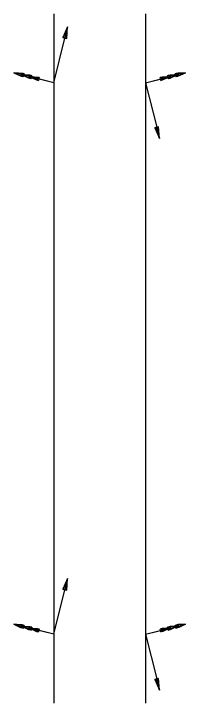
# Model space of a CAD drawing. Header units: millimetres. Extents: x -13916 to 13, y -89 to 89.
# Drawn here: x -3187.1 to -3171, y -30 to 30 of the extents above; entities that cross this region are included whole.
import ezdxf

# ---------------------------------------------------------------- set-up
doc = ezdxf.new("R2010")
doc.units = ezdxf.units.MM
doc.layers.add('AutoDetect_38_14', color=1, linetype='Continuous')
doc.layers.add('AutoDetect_39_15', color=1, linetype='Continuous')

# ---------------------------------------------------------------- blocks, each defined once
blk = doc.blocks.new('Kontrollpunkt')
at = {"color": 0}
for q in [(0, 6), (8, 0), (0, 0, 4)]:
    blk.add_line((0, 0), q, dxfattribs=at)
for points in [[(0.25, 8, -0.25), (-0.25, 8, -0.25), (-0.25, 8, 0.25), (0, 10, 0), (-0.25, 8, -0.25), (0.25, 8, 0.25), (0, 10, 0), (0.25, 8, -0.25), (0.25, 8, 0.25), (-0.25, 8, 0.25)], [(0.25, 6, -0.25), (-0.25, 6, -0.25), (-0.25, 6, 0.25), (0, 8, 0), (-0.25, 6, -0.25), (0.25, 6, 0.25), (0, 8, 0), (0.25, 6, -0.25), (0.25, 6, 0.25), (-0.25, 6, 0.25)], [(0.25, 0.25, 4), (-0.25, 0.25, 4), (-0.25, -0.25, 4), (0, 0, 6), (-0.25, 0.25, 4), (0.25, -0.25, 4), (0, 0, 6), (0.25, 0.25, 4), (0.25, -0.25, 4), (-0.25, -0.25, 4)], [(0.25, 0.25, 6), (-0.25, 0.25, 6), (-0.25, -0.25, 6), (0, 0, 8), (-0.25, 0.25, 6), (0.25, -0.25, 6), (0, 0, 8), (0.25, 0.25, 6), (0.25, -0.25, 6), (-0.25, -0.25, 6)], [(0.25, 0.25, 8), (-0.25, 0.25, 8), (-0.25, -0.25, 8), (0, 0, 10), (-0.25, 0.25, 8), (0.25, -0.25, 8), (0, 0, 10), (0.25, 0.25, 8), (0.25, -0.25, 8), (-0.25, -0.25, 8)], [(8, 0.25, -0.25), (8, 0.25, 0.25), (8, -0.25, 0.25), (10, 0, 0), (8, 0.25, 0.25), (8, -0.25, -0.25), (10, 0, 0), (8, 0.25, -0.25), (8, -0.25, -0.25), (8, -0.25, 0.25)]]:
    blk.add_polyline3d(points, dxfattribs=at)

msp = doc.modelspace()

# ---------------------------------------------------------------- linework, layer by layer
at = {"layer": 'AutoDetect_38_14', "color": 1}
msp.add_line((-3183.587, 30, -90), (-3183.587, -30, -90), dxfattribs=at)
at = {"layer": 'AutoDetect_39_15', "color": 1}
msp.add_line((-3175.587, 30, -90), (-3175.587, -30, -90), dxfattribs=at)

# ---------------------------------------------------------------- block references
at = {"layer": 'AutoDetect_38_14', "color": 1, "extrusion": (-0.696364, 0.173648, 0.696364), "xscale": 0.5000000000000001, "yscale": 0.5000000000000001, "zscale": 0.5000000000000001, "rotation": 180}
for p in [(746.997, -2219.701, 2158.431), (793.571, -2211.614, 2150.096)]:
    msp.add_blockref('Kontrollpunkt', p, dxfattribs=at)
at = {"layer": 'AutoDetect_39_15', "color": 1, "extrusion": (0.696364, 0.173648, 0.696364), "xscale": 0.4999999999999999, "yscale": 0.4999999999999999, "zscale": 0.4999999999999999, "rotation": 180}
for p in [(791.635, 2077.025, -2269.87), (745.062, 2085.112, -2278.205)]:
    msp.add_blockref('Kontrollpunkt', p, dxfattribs=at)

doc.saveas('drawing.dxf')
